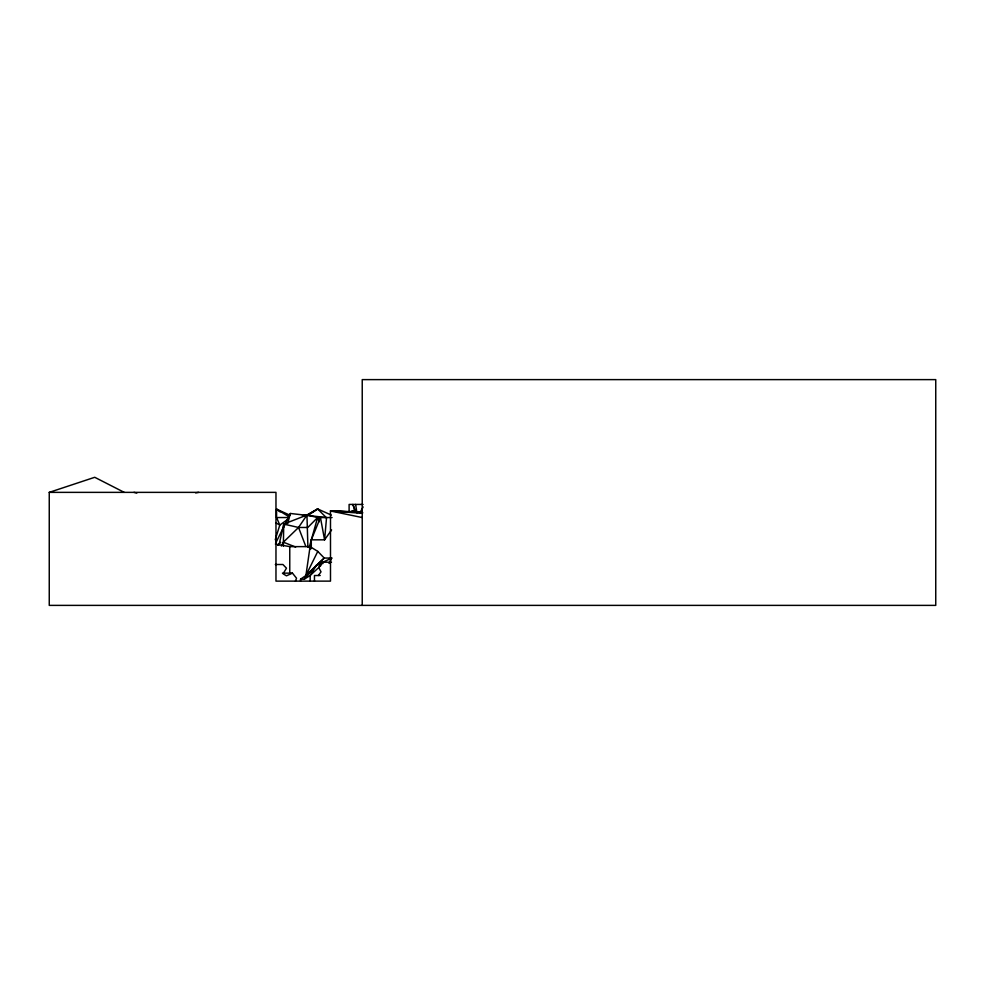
<?xml version="1.0" encoding="UTF-8"?>
<svg xmlns="http://www.w3.org/2000/svg" width="985" height="985" viewBox="0 0 985 985"><rect width="100%" height="100%" fill="white"/><g stroke="black" fill="none" stroke-linecap="round" stroke-linejoin="round"><path stroke-width="1.48" d="M283.372 546.256L283.717 524.094L306.951 515.044L317.662 508.95L331.317 515.081M326.552 517.544L324.582 539.829L311.297 539.829L311.297 548.423M308.908 547.365L311.297 545.468L310.078 546.626L305.916 575.511L304.328 579.18L300.536 579.18L300.536 581.125M279.063 544.828L283.717 524.094L298.541 527.467L307.8 527.467L317.626 517.544L332.068 517.544M287.755 523.515L290.341 513.481L326.22 517.544L317.662 508.95L306.63 515.389M309.142 547.635L317.626 517.544L306.951 515.044L302.42 515.734M275.246 539.694L279.802 525.067L287.989 519.218M295.438 581.125L296.547 578.232L292.434 573.135L282.436 573.135M311.297 539.829L320.445 517.544L324.582 539.829L331.6 529.918M275.406 544.077L289.762 546.626L310.078 546.626L317.773 551.391L305.916 575.511L300.536 579.18M275.615 543.264L290.341 513.481M329.027 563.42L331.76 558.052L324.25 558.052L305.916 575.511L310.226 571.399M281.378 546.084L283.372 542.181L298.541 527.467L306.951 515.044L303.983 515.672M359.66 513.234L363.157 506.943M329.741 562.866L330.16 562.201M318.364 575.511L321.012 571.829L318.709 567.458L322.477 562.201L331.489 562.201M353.233 512.212L354.895 510.082L352.864 504.431L355.474 511.424M277.659 545.345L280.688 542.329M312.393 569.342L324.25 558.052L317.773 551.391M320.95 565.452L310.164 575.511L304.328 579.18L316.407 565.279L331.76 558.052M308.761 514.958L317.662 508.95M352.31 511.437L354.895 510.082L350.623 511.683M350.82 511.954L354.895 510.082M292.434 573.135L286.463 575.831L283.089 573.812L286.463 568.185L282.917 564.504L275.308 564.504M362.234 605.381L362.234 379.619L935.75 379.619L935.75 605.381L49.25 605.381L49.25 492.365L94.732 477.294L124.233 492.365M323.105 563.445L316.407 565.279L310.164 575.511L310.164 581.125M195.633 492.869L198.638 492.365M49.25 492.365L275.972 492.365L275.972 581.125L330.492 581.125L330.492 510.981L362.32 512.04M363.059 504.431L349.109 504.431L349.109 511.707M289.799 515.143L276.576 509.146L276.576 517.544L288.802 517.544M320.211 575.511L314.461 575.511L314.461 581.125M362.542 512.36L330.492 510.981L362.234 517.544M362.566 512.569L330.492 510.981L362.554 513.32M133.972 492.365L136.816 493.103M283.372 542.181L295.648 547.057M275.8 522.813L279.802 525.067L276.576 517.544M289.085 516.78L276.576 509.146L280.122 511.941M319.99 519.477L317.626 517.544L319.078 521.865M298.541 527.467L305.842 546.49M310.078 546.626L310.694 549.002M355.634 504.431L356.927 512.816M306.951 515.044L307.911 547.34M289.762 546.626L289.762 573.627M283.717 524.094L283.717 527.135"/></g></svg>
